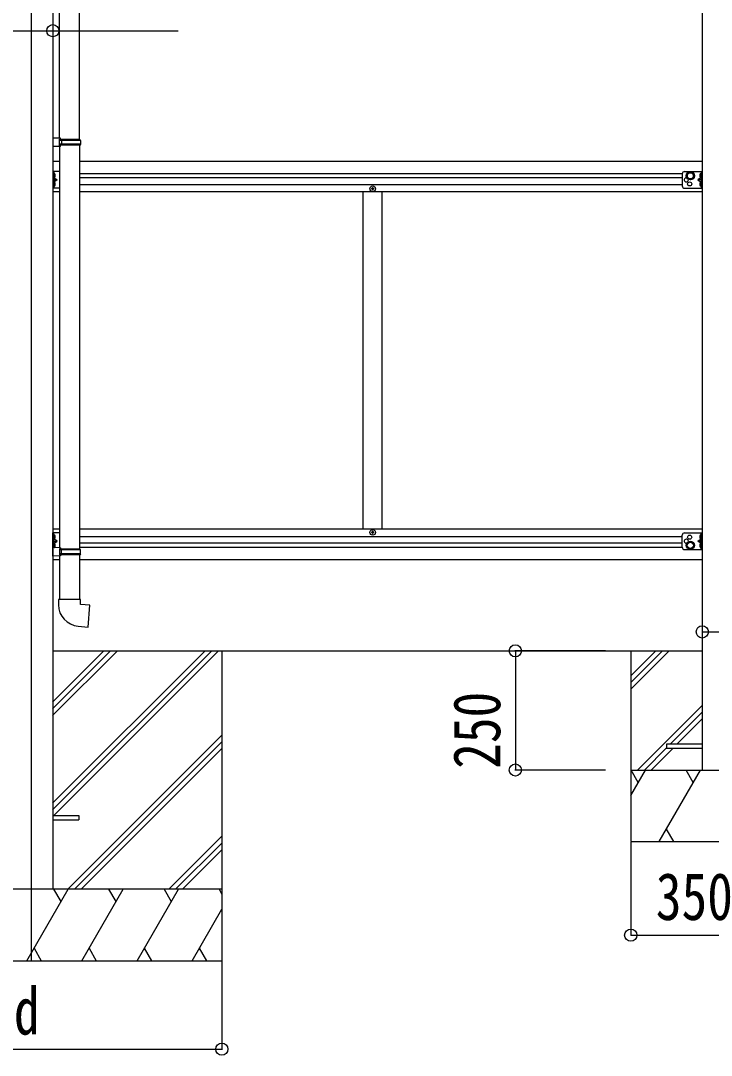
# Model space of a CAD drawing. Units: millimetres, scale not verified. Extents: x -12615 to 12615, y -8910 to 8910.
# Drawn here: x -3849 to -2401, y -5476 to -3306 of the extents above; entities that cross this region are included whole.
import ezdxf
from ezdxf.enums import TextEntityAlignment as Align

# ---------------------------------------------------------------- set-up
doc = ezdxf.new("R2010")
doc.units = ezdxf.units.MM
doc.header["$LTSCALE"] = 40
for name, color, linetype in [('0-3_YKK_12', 2, 'Continuous'), ('0-4_YKK_13', 4, 'Continuous'), ('0-5_YKK_A1', 4, 'Continuous'), ('0-6_YKK_D', 6, 'Continuous')]:
    doc.layers.add(name, color=color, linetype=linetype)
doc.styles.add('ＭＳ ゴシック', font='')
doc.styles.get('ＭＳ ゴシック').set_extended_font_data('MS Gothic')

msp = doc.modelspace()

# ---------------------------------------------------------------- linework, layer by layer
at = {"layer": '0-3_YKK_12'}
msp.add_line((-3827.2, -2103.15), (-3827.2, -5277.55), dxfattribs=at)
at = {"layer": '0-4_YKK_13'}
for p, q in [((-3768, -3552.17), (-3768, -2710.04)), ((-3726, -3554.73), (-3726, -2707.48)), ((-3766, -3552.23), (-3782, -3551.76)), ((-3782, -3551.76), (-3782, -3569.7)), ((-3766, -3554.23), (-3768, -3554.23)), ((-3725, -3554.73), (-3768, -3554.73)), ((-3724, -3556.73), (-3768, -3556.73)), ((-3766, -3554.23), (-3766, -3552.23)), ((-3763.52, -3556.73), (-3763.09, -3554.73)), ((-3724, -3556.73), (-3725, -3554.73)), ((-3724, -3556.73), (-3724, -3564.73)), ((-3766, -3569.23), (-3782, -3569.7)), ((-3724, -3564.73), (-3768, -3564.73)), ((-3725, -3566.73), (-3768, -3566.73)), ((-3768, -3569.29), (-3768, -4411.43)), ((-3766, -3569.23), (-3766, -3567.23)), ((-3726, -3566.73), (-3726, -4413.98)), ((-3724, -3564.73), (-3725, -3566.73)), ((-3782, -3622.05), (-3782, -3657.05)), ((-3768, -3622.05), (-3782, -3622.05)), ((-3779.5, -3622.05), (-3779.5, -3657.05)), ((-2457.2, -3622.05), (-2420.2, -3622.05)), ((-2422.7, -3622.05), (-2422.7, -3657.05)), ((-2420.2, -3622.05), (-2420.2, -3657.05)), ((-3779, -3626.55), (-3779.5, -3626.64)), ((-3779.5, -3639.55), (-3772.5, -3639.55)), ((-3779, -3644.55), (-3779.5, -3644.64)), ((-3779, -3626.55), (-3778.2, -3626.69)), ((-3779, -3634.55), (-3778.2, -3634.41)), ((-3779, -3644.55), (-3778.2, -3644.69)), ((-2462.2, -3627.05), (-2462.2, -3652.05)), ((-2422.7, -3639.55), (-2429.7, -3639.55)), ((-2423.2, -3626.55), (-2424, -3626.69)), ((-2423.2, -3634.55), (-2424, -3634.41)), ((-2423.2, -3644.55), (-2424, -3644.69)), ((-2423.2, -3626.55), (-2422.7, -3626.64)), ((-2423.2, -3644.55), (-2422.7, -3644.64)), ((-3768, -3657.05), (-3782, -3657.05)), ((-3779, -3652.55), (-3778.2, -3652.41)), ((-3112.7, -3658.55), (-3113.7, -3658.55)), ((-2457.2, -3657.05), (-2420.2, -3657.05)), ((-2423.2, -3652.55), (-2424, -3652.41)), ((-3782, -4415.05), (-3782, -4380.05)), ((-3768, -4380.05), (-3782, -4380.05)), ((-3779.5, -4411.09), (-3779.5, -4380.05)), ((-3112.7, -4378.55), (-3113.7, -4378.55)), ((-2457.2, -4380.05), (-2420.2, -4380.05)), ((-2422.7, -4415.05), (-2422.7, -4380.05)), ((-2420.2, -4415.05), (-2420.2, -4380.05)), ((-3779, -4392.55), (-3779.5, -4392.47)), ((-3779.5, -4397.55), (-3772.5, -4397.55)), ((-3779, -4384.55), (-3778.2, -4384.69)), ((-3779, -4392.55), (-3778.2, -4392.41)), ((-3779, -4402.55), (-3778.2, -4402.69)), ((-2462.2, -4410.05), (-2462.2, -4385.05)), ((-2422.7, -4397.55), (-2429.7, -4397.55)), ((-2423.2, -4384.55), (-2424, -4384.69)), ((-2423.2, -4392.55), (-2424, -4392.41)), ((-2423.2, -4402.55), (-2424, -4402.69)), ((-2423.2, -4392.55), (-2422.7, -4392.47)), ((-3766, -4411.48), (-3782, -4411.01)), ((-3782, -4428.96), (-3782, -4411.01)), ((-3779, -4410.55), (-3779.5, -4410.47)), ((-3779, -4410.55), (-3778.2, -4410.41)), ((-3725, -4413.98), (-3768, -4413.98)), ((-3724, -4415.98), (-3768, -4415.98)), ((-3724, -4423.98), (-3768, -4423.98)), ((-3725, -4425.98), (-3768, -4425.98)), ((-3766, -4426.48), (-3768, -4426.48)), ((-3766, -4411.48), (-3766, -4413.48)), ((-3766, -4426.48), (-3766, -4428.48)), ((-3763.52, -4423.98), (-3763.09, -4425.98)), ((-3726, -4425.98), (-3726, -4519.98)), ((-3724, -4415.98), (-3725, -4413.98)), ((-3724, -4423.98), (-3725, -4425.98)), ((-3724, -4423.98), (-3724, -4415.98)), ((-2457.2, -4415.05), (-2420.2, -4415.05)), ((-2423.2, -4410.55), (-2424, -4410.41)), ((-2423.2, -4410.55), (-2422.7, -4410.47)), ((-3766, -4428.48), (-3782, -4428.96)), ((-3768, -4428.54), (-3768, -4519.98)), ((-3724, -4519.98), (-3770, -4519.98)), ((-3770, -4519.98), (-3770, -4530.9)), ((-3724, -4529.98), (-3724, -4519.98)), ((-2420.2, -4823.55), (-2495.2, -4823.55)), ((-3782, -4973.05), (-3727.2, -4973.05)), ((-3782, -4982.05), (-3727.2, -4982.05)), ((-3727.2, -4973.05), (-3727.2, -4982.05))]:
    msp.add_line(p, q, dxfattribs=at)
for points in [[(-3766, -3567.23), (-3768, -3567.23), (-3768, -3554.23)], [(-3763.52, -3556.73), (-3763.52, -3564.73), (-3763.09, -3566.73)], [(-3779.89, -3630.55), (-3779.25, -3629.37), (-3777.02, -3628.25)], [(-3779.89, -3630.55), (-3779.25, -3631.74), (-3777.02, -3632.85)], [(-3779, -3626.55), (-3779, -3634.55), (-3779.5, -3634.47), (-3779.5, -3626.64)], [(-3779.5, -3634.55), (-3772.5, -3639.55), (-3779.5, -3644.55)], [(-3779, -3644.55), (-3779, -3652.55), (-3779.5, -3652.47), (-3779.5, -3644.64)], [(-2422.7, -3634.55), (-2429.7, -3639.55), (-2422.7, -3644.55)], [(-2422.32, -3630.55), (-2422.95, -3629.37), (-2425.18, -3628.25)], [(-2422.32, -3630.55), (-2422.95, -3631.74), (-2425.18, -3632.85)], [(-2423.2, -3626.55), (-2423.2, -3634.55), (-2422.7, -3634.47), (-2422.7, -3626.64)], [(-2423.2, -3644.55), (-2423.2, -3652.55), (-2422.7, -3652.47), (-2422.7, -3644.64)], [(-3779.89, -3648.55), (-3779.25, -3647.37), (-3777.02, -3646.25)], [(-3779.89, -3648.55), (-3779.25, -3649.74), (-3777.02, -3650.85)], [(-3113.7, -3658.55), (-3113.7, -3657.55), (-3112.7, -3657.55)], [(-3111.7, -3656.55), (-3111.7, -3655.55), (-3110.7, -3655.55), (-3110.7, -3656.55)], [(-3110.7, -3659.55), (-3110.7, -3660.55), (-3111.7, -3660.55), (-3111.7, -3659.55)], [(-3109.7, -3657.55), (-3108.7, -3657.55), (-3108.7, -3658.55), (-3109.7, -3658.55)], [(-2422.32, -3648.55), (-2422.95, -3647.37), (-2425.18, -3646.25)], [(-2422.32, -3648.55), (-2422.95, -3649.74), (-2425.18, -3650.85)], [(-3113.7, -4378.55), (-3113.7, -4379.55), (-3112.7, -4379.55)], [(-3110.7, -4377.55), (-3110.7, -4376.55), (-3111.7, -4376.55), (-3111.7, -4377.55)], [(-3111.7, -4380.55), (-3111.7, -4381.55), (-3110.7, -4381.55), (-3110.7, -4380.55)], [(-3109.7, -4379.55), (-3108.7, -4379.55), (-3108.7, -4378.55), (-3109.7, -4378.55)], [(-3779.89, -4388.55), (-3779.25, -4387.37), (-3777.02, -4386.25)], [(-3779.89, -4388.55), (-3779.25, -4389.74), (-3777.02, -4390.85)], [(-3779.89, -4406.55), (-3779.25, -4405.37), (-3777.02, -4404.25)], [(-3779, -4392.55), (-3779, -4384.55), (-3779.5, -4384.64), (-3779.5, -4392.47)], [(-3779.5, -4402.55), (-3772.5, -4397.55), (-3779.5, -4392.55)], [(-3779, -4410.55), (-3779, -4402.55), (-3779.5, -4402.64), (-3779.5, -4410.47)], [(-2422.7, -4402.55), (-2429.7, -4397.55), (-2422.7, -4392.55)], [(-2422.32, -4388.55), (-2422.95, -4387.37), (-2425.18, -4386.25)], [(-2422.32, -4388.55), (-2422.95, -4389.74), (-2425.18, -4390.85)], [(-2422.32, -4406.55), (-2422.95, -4405.37), (-2425.18, -4404.25)], [(-2423.2, -4392.55), (-2423.2, -4384.55), (-2422.7, -4384.64), (-2422.7, -4392.47)], [(-2423.2, -4410.55), (-2423.2, -4402.55), (-2422.7, -4402.64), (-2422.7, -4410.47)], [(-3779.89, -4406.55), (-3779.25, -4407.74), (-3777.02, -4408.85)], [(-3766, -4413.48), (-3768, -4413.48), (-3768, -4426.48)], [(-3763.52, -4423.98), (-3763.52, -4415.98), (-3763.09, -4413.98)], [(-2422.32, -4406.55), (-2422.95, -4407.74), (-2425.18, -4408.85)], [(-3728.92, -4575.73), (-3708.09, -4577.55), (-3704.08, -4531.73), (-3724, -4529.98)], [(-2495.2, -4823.55), (-2495.2, -4831.55), (-2420.2, -4831.55)]]:
    msp.add_lwpolyline(points, dxfattribs=at)
for points in [[(-2445.2, -3638.56), (-2438.7, -3634.81), (-2438.7, -3627.3), (-2445.2, -3623.55), (-2451.7, -3627.3), (-2451.7, -3634.81)], [(-2445.2, -4398.55), (-2438.7, -4402.3), (-2438.7, -4409.81), (-2445.2, -4413.56), (-2451.7, -4409.81), (-2451.7, -4402.3)]]:
    msp.add_lwpolyline(points, close=True, dxfattribs=at)
for centre, radius in [((-2445.2, -3631.05), 8.5), ((-2445.2, -3631.05), 7.5), ((-2445.2, -3631.05), 6.5), ((-2446.7, -3648.05), 4.25), ((-3111.2, -3658.05), 5.9), ((-3111.2, -4379.05), 5.9), ((-2445.2, -4406.05), 8.5), ((-2445.2, -4406.05), 7.5), ((-2445.2, -4406.05), 6.5), ((-2446.7, -4389.05), 4.25)]:
    msp.add_circle(centre, radius, dxfattribs=at)
for centre, radius, start, end in [((-2457.2, -3627.05), 5, 90, 180), ((-3778.36, -3627.58), 0.9, 32.05588, 80), ((-3778.36, -3633.53), 0.9, 280, 327.94412), ((-3778.36, -3645.58), 0.9, 32.05588, 80), ((-3783.1, -3630.55), 6.5, 327.94412, 32.05588), ((-3783.1, -3648.55), 6.5, 327.94412, 32.05588), ((-2453.7, -3639.55), 4.25, 72.87654, 17.11996), ((-2419.1, -3630.55), 6.5, 147.94412, 212.05588), ((-2419.1, -3648.55), 6.5, 147.94412, 212.05588), ((-2423.85, -3627.58), 0.9, 100, 147.94412), ((-2423.85, -3633.53), 0.9, 212.05588, 260), ((-2423.85, -3645.58), 0.9, 100, 147.94412), ((-3778.36, -3651.53), 0.9, 280, 327.94412), ((-3112.7, -3656.55), 1, 270, 0), ((-3112.7, -3659.55), 1, 0, 90), ((-3109.7, -3656.55), 1, 180, 270), ((-3109.7, -3659.55), 1, 90, 180), ((-2457.2, -3652.05), 5, 180, 270), ((-2423.85, -3651.53), 0.9, 212.05588, 260), ((-3112.7, -4377.55), 1, 270, 0), ((-3112.7, -4380.55), 1, 0, 90), ((-3109.7, -4377.55), 1, 180, 270), ((-3109.7, -4380.55), 1, 90, 180), ((-2457.2, -4385.05), 5, 90, 180), ((-3778.36, -4385.58), 0.9, 32.05588, 80), ((-3778.36, -4391.53), 0.9, 280, 327.94412), ((-3778.36, -4403.58), 0.9, 32.05588, 80), ((-3783.1, -4388.55), 6.5, 327.94412, 32.05588), ((-3783.1, -4406.55), 6.5, 327.94412, 32.05588), ((-2453.7, -4397.55), 4.25, 342.88004, 287.12346), ((-2419.1, -4388.55), 6.5, 147.94412, 212.05588), ((-2419.1, -4406.55), 6.5, 147.94412, 212.05588), ((-2423.85, -4385.58), 0.9, 100, 147.94412), ((-2423.85, -4391.53), 0.9, 212.05588, 260), ((-2423.85, -4403.58), 0.9, 100, 147.94412), ((-3778.36, -4409.53), 0.9, 280, 327.94412), ((-2457.2, -4410.05), 5, 180, 270), ((-2423.85, -4409.53), 0.9, 212.05588, 260), ((-3725, -4530.9), 45, 180, 265)]:
    msp.add_arc(centre, radius, start, end, dxfattribs=at)
at = {"layer": '0-5_YKK_A1'}
for p, q in [((-3782, -2498.55), (-3782, -5127.55)), ((-2420.2, -2514.55), (-2420.2, -4877.55)), ((-3782, -3600.55), (-3768, -3600.55)), ((-3726, -3600.55), (-2420.2, -3600.55)), ((-2462.18, -3626.55), (-3726, -3626.55)), ((-2462.2, -3635.55), (-3726, -3635.55)), ((-3768, -3664.55), (-3782, -3664.55)), ((-3726, -3649.05), (-2462.2, -3649.05)), ((-2420.2, -3664.55), (-3726, -3664.55)), ((-3131.2, -4372.55), (-3131.2, -3664.55)), ((-3091.2, -4372.55), (-3091.2, -3664.55)), ((-3768, -4372.55), (-3782, -4372.55)), ((-2420.2, -4372.55), (-3726, -4372.55)), ((-2462.2, -4388.05), (-3726, -4388.05)), ((-2462.2, -4401.55), (-3726, -4401.55)), ((-2462.18, -4410.55), (-3726, -4410.55)), ((-3768, -4436.55), (-3782, -4436.55)), ((-2420.2, -4436.55), (-3726, -4436.55)), ((-3782.2, -4947.03), (-3462.72, -4627.55)), ((-3782.2, -4961.17), (-3448.58, -4627.55)), ((-3782.2, -4763.18), (-3646.57, -4627.55)), ((-3782.2, -4749.04), (-3660.71, -4627.55)), ((-3782.2, -4734.9), (-3674.85, -4627.55)), ((-3782, -4627.55), (-2420.2, -4627.55)), ((-3779.94, -4973.05), (-3434.44, -4627.55)), ((-3427.4, -4627.55), (-3427.4, -5277.55)), ((-2570.2, -4627.55), (-2570.2, -5027.55)), ((-2570.2, -4679.9), (-2517.85, -4627.55)), ((-2570.2, -4694.04), (-2503.71, -4627.55)), ((-2570.2, -4708.19), (-2489.57, -4627.55)), ((-2555.72, -4877.55), (-2420.2, -4742.03)), ((-2487.58, -4823.55), (-2420.2, -4756.17)), ((-2473.44, -4823.55), (-2420.2, -4770.32)), ((-3750.59, -5127.55), (-3427.4, -4804.36)), ((-3736.45, -5127.55), (-3427.4, -4818.51)), ((-3722.31, -5127.55), (-3427.4, -4832.65)), ((-2541.58, -4877.55), (-2495.2, -4831.17)), ((-2527.44, -4877.55), (-2481.44, -4831.55)), ((-2570.2, -4877.55), (-2220.2, -4877.55)), ((-2570.2, -4930.67), (-2539.53, -4877.55)), ((-2554.54, -4903.54), (-2569.54, -4877.55)), ((-2510.67, -5027.55), (-2424.06, -4877.55)), ((-2439.07, -4903.54), (-2454.07, -4877.55)), ((-2495.67, -5001.57), (-2480.67, -5027.55)), ((-3538.46, -5127.55), (-3427.4, -5016.49)), ((-3524.32, -5127.55), (-3427.4, -5030.64)), ((-2570.2, -5027.55), (-2220.2, -5027.55)), ((-3510.18, -5127.55), (-3427.4, -5044.78)), ((-3427.4, -5127.55), (-4227.4, -5127.55)), ((-3836.24, -5277.55), (-3749.64, -5127.55)), ((-3764.64, -5153.53), (-3779.64, -5127.55)), ((-3720.77, -5277.55), (-3634.17, -5127.55)), ((-3649.17, -5153.53), (-3664.17, -5127.55)), ((-3605.3, -5277.55), (-3518.7, -5127.55)), ((-3548.7, -5127.55), (-3533.7, -5153.53)), ((-3433.23, -5127.55), (-3427.4, -5137.65)), ((-3489.83, -5277.55), (-3427.4, -5169.41)), ((-3821.25, -5251.57), (-3806.25, -5277.55)), ((-3705.78, -5251.57), (-3690.78, -5277.55)), ((-3590.31, -5251.57), (-3575.31, -5277.55)), ((-3474.84, -5251.57), (-3459.84, -5277.55)), ((-4227.4, -5277.55), (-3427.4, -5277.55))]:
    msp.add_line(p, q, dxfattribs=at)
at = {"layer": '0-6_YKK_D'}
for p, q in [((-2420.2, -4548.61), (-2420.2, -4588.85)), ((-2623.2, -4627.55), (-2813.17, -4627.55)), ((-2812.17, -4627.55), (-2812.17, -4877.55)), ((-2623.2, -4877.55), (-2813.17, -4877.55)), ((-2570.2, -5028.55), (-2570.2, -5224.82)), ((-2570.2, -5223.82), (-2220.2, -5223.82)), ((-3427.4, -5263.34), (-3427.4, -5464.26)), ((-4227.4, -5463.26), (-3427.4, -5463.26))]:
    msp.add_line(p, q, dxfattribs=at)
for points in [[(-3872.4, -3326.69), (-3782, -3326.69), (-3519, -3326.69)], [(-2420.2, -4587.85), (-2370.2, -4587.85), (-2156.8, -4587.85)]]:
    msp.add_lwpolyline(points, dxfattribs=at)
for centre in [(-3782, -3326.69), (-2420.2, -4587.85), (-2812.17, -4627.55), (-2812.17, -4877.55), (-2570.2, -5223.82), (-3427.4, -5463.26)]:
    msp.add_circle(centre, 12.75, dxfattribs=at)

# ---------------------------------------------------------------- texts
at = {"layer": '0-6_YKK_D', "style": 'ＭＳ ゴシック', "width": 0.8}
msp.add_text('250', height=98.97, rotation=90, dxfattribs=at).set_placement((-2814.17, -4874.95), align=Align.BOTTOM_LEFT)
for s, p in [('350', (-2517.6, -5221.82)), ('d', (-3863.4, -5461.96))]:
    msp.add_text(s, height=98.97, dxfattribs=at).set_placement(p, align=Align.BOTTOM_LEFT)

doc.saveas('drawing.dxf')
